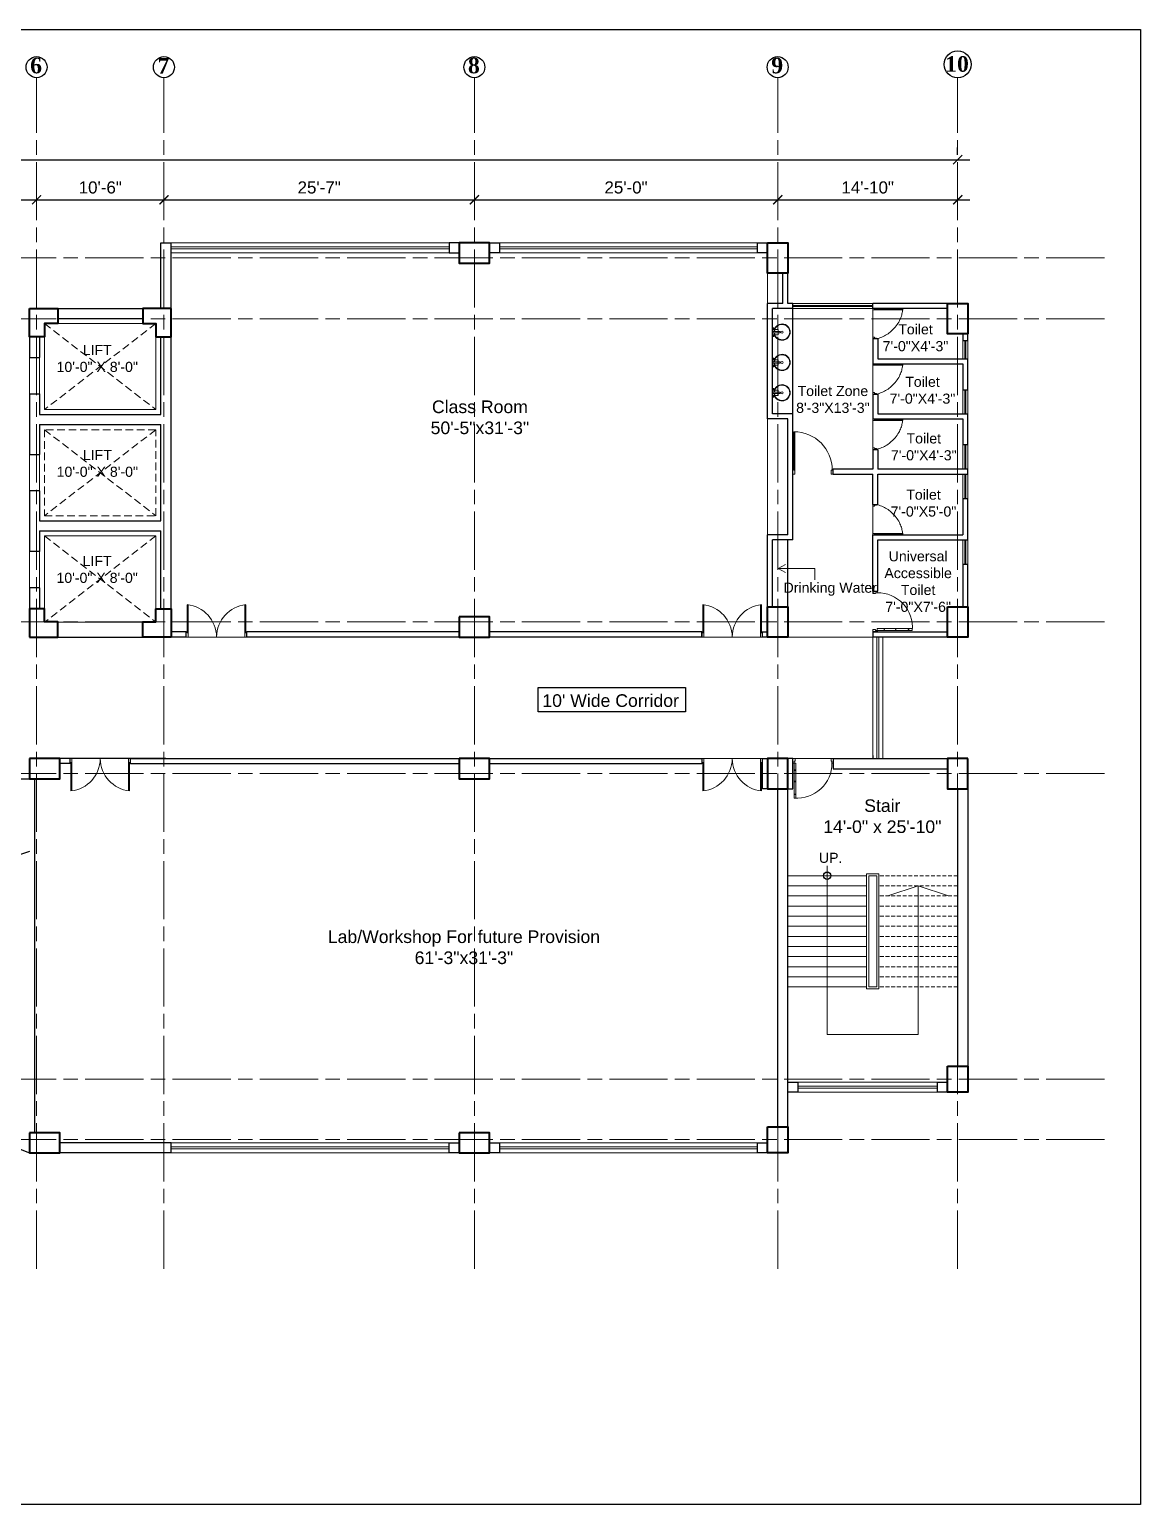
# Model space of a CAD drawing. Header units: inches. Extents: x -12 to 20935469, y -1604 to 24729220.
# Drawn here: x 20865098 to 20866197, y 24714434 to 24715893 of the extents above; entities that cross this region are included whole.
import ezdxf
from ezdxf import colors
from ezdxf.entities.mleader import LeaderData, LeaderLine
from ezdxf.math import Vec2, Vec3

# ---------------------------------------------------------------- set-up
doc = ezdxf.new("R2010")
doc.units = ezdxf.units.IN
doc.header["$LTSCALE"] = 0.03
doc.header["$MEASUREMENT"] = 0
doc.header["$PDMODE"] = 32
doc.header["$PDSIZE"] = 15
doc.linetypes.add('ACAD_ISO08W100', pattern=[36, 24, -3, 6, -3])
doc.linetypes.add('DASHED2', pattern=[0.375, 0.25, -0.125])
for name, color, linetype, lineweight in [('column', 1, 'Continuous', 40), ('Dim Line', 252, 'Continuous', 13), ('Door', 7, 'Continuous', 18), ('Dot', 253, 'Continuous', 0), ('Gas', 21, 'Continuous', 5), ('Glass Line', 252, 'Continuous', 9), ('Grid Line', 252, 'Continuous', 18), ('Hatch', 253, 'Continuous', 15), ('Main Wall', 7, 'Continuous', 30), ('RAIL', 23, 'Continuous', 13), ('STAIR', 46, 'Continuous', 15), ('TOILET FIXTURE', 142, 'Continuous', 5), ('wind.', 150, 'Continuous', 20)]:
    doc.layers.add(name, color=color, linetype=linetype, lineweight=lineweight)
doc.layers.add('FUR', color=251, linetype='Continuous')
doc.layers.add('TEXT', color=7, linetype='Continuous')
doc.styles.add('2', font='swisscl.ttf')
doc.styles.add('RomanS', font='arial.ttf', dxfattribs={"height": 12})
doc.styles.get("Standard").update_dxf_attribs({"font": 'timesbd.ttf'})
doc.dimstyles.new('Aec_Arch_I', dxfattribs={"dimscale": 96, "dimtxt": 12, "dimasz": 0.09375, "dimexe": 0.125, "dimexo": 0.125, "dimgap": 0.0625, "dimtad": 1, "dimdec": 0, "dimzin": 3, "dimdsep": 46, "dimlunit": 4, "dimtxsty": 'RomanS', "dimblk1": 'ARCHTICK', "dimblk2": 'ARCHTICK', "dimsah": 1, "dimcen": 0.09375, "dimdle": 0.125, "dimadec": 0, "dimazin": 0, "dimtfac": 0.75, "dimtdec": 0, "dimtmove": 2, "dimatfit": 3, "dimldrblk": 'ARCHTICK', "dimfxl": 1, "dimfrac": 1, "dimtolj": 1, "dimtzin": 0, "dimarcsym": 0})

# ---------------------------------------------------------------- blocks, each defined once
blk = doc.blocks.new('_ArchTick')
at = {"color": 0, "linetype": 'ByBlock', "lineweight": 35, "const_width": 0.15}
blk.add_lwpolyline([(-0.5, -0.5), (0.5, 0.5)], dxfattribs=at)
blk = doc.blocks.new('*D21')
at = {"layer": 'Defpoints', "color": 0, "transparency": 16777216}
for p in [(20831844.3, 24724578.2), (20832040.8, 24724578.2), (20832040.8, 24724578.2)]:
    blk.add_point(p, dxfattribs=at)
at = {"layer": 'Dim Line', "color": 0, "lineweight": -2, "transparency": 16777216}
for p, q in [((20831832.3, 24724578.2), (20832052.8, 24724578.2)), ((20831844.3, 24724566.2), (20831844.3, 24724566.2)), ((20832040.8, 24724566.2), (20832040.8, 24724566.2))]:
    blk.add_line(p, q, dxfattribs=at)
at = {"layer": 'Dim Line', "color": 0, "lineweight": -2, "transparency": 16777216, "xscale": 9, "yscale": 9, "zscale": 9, "rotation": 180}
blk.add_blockref('_ArchTick', (20831844.3, 24724578.2), dxfattribs=at)
at = {"layer": 'Dim Line', "color": 0, "lineweight": -2, "transparency": 16777216, "xscale": 9, "yscale": 9, "zscale": 9}
blk.add_blockref('_ArchTick', (20832040.8, 24724578.2), dxfattribs=at)
at = {"layer": 'Dim Line', "color": 0, "transparency": 16777216, "insert": (20831942.5, 24724590.3), "char_height": 12, "attachment_point": 5, "style": 'RomanS'}
blk.add_mtext('\\A1;16\'-5"', dxfattribs=at)
blk = doc.blocks.new('*D22')
at = {"layer": 'Defpoints', "color": 0, "transparency": 16777216}
for p in [(20832040.8, 24724578.2), (20832166.8, 24724578.2), (20832166.8, 24724578.2)]:
    blk.add_point(p, dxfattribs=at)
at = {"layer": 'Dim Line', "color": 0, "lineweight": -2, "transparency": 16777216}
for p, q in [((20832028.8, 24724578.2), (20832178.8, 24724578.2)), ((20832040.8, 24724566.2), (20832040.8, 24724566.2)), ((20832166.8, 24724566.2), (20832166.8, 24724566.2))]:
    blk.add_line(p, q, dxfattribs=at)
at = {"layer": 'Dim Line', "color": 0, "lineweight": -2, "transparency": 16777216, "xscale": 9, "yscale": 9, "zscale": 9, "rotation": 180}
blk.add_blockref('_ArchTick', (20832040.8, 24724578.2), dxfattribs=at)
at = {"layer": 'Dim Line', "color": 0, "lineweight": -2, "transparency": 16777216, "xscale": 9, "yscale": 9, "zscale": 9}
blk.add_blockref('_ArchTick', (20832166.8, 24724578.2), dxfattribs=at)
at = {"layer": 'Dim Line', "color": 0, "transparency": 16777216, "insert": (20832103.8, 24724590.3), "char_height": 12, "attachment_point": 5, "style": 'RomanS'}
blk.add_mtext('\\A1;10\'-6"', dxfattribs=at)
blk = doc.blocks.new('*D23')
at = {"layer": 'Defpoints', "color": 0, "transparency": 16777216}
for p in [(20832166.8, 24724578.2), (20832473.8, 24724578.2), (20832473.8, 24724578.2)]:
    blk.add_point(p, dxfattribs=at)
at = {"layer": 'Dim Line', "color": 0, "lineweight": -2, "transparency": 16777216}
for p, q in [((20832154.8, 24724578.2), (20832485.8, 24724578.2)), ((20832166.8, 24724566.2), (20832166.8, 24724566.2)), ((20832473.8, 24724566.2), (20832473.8, 24724566.2))]:
    blk.add_line(p, q, dxfattribs=at)
at = {"layer": 'Dim Line', "color": 0, "lineweight": -2, "transparency": 16777216, "xscale": 9, "yscale": 9, "zscale": 9, "rotation": 180}
blk.add_blockref('_ArchTick', (20832166.8, 24724578.2), dxfattribs=at)
at = {"layer": 'Dim Line', "color": 0, "lineweight": -2, "transparency": 16777216, "xscale": 9, "yscale": 9, "zscale": 9}
blk.add_blockref('_ArchTick', (20832473.8, 24724578.2), dxfattribs=at)
at = {"layer": 'Dim Line', "color": 0, "transparency": 16777216, "insert": (20832320.3, 24724590.3), "char_height": 12, "attachment_point": 5, "style": 'RomanS'}
blk.add_mtext('\\A1;25\'-7"', dxfattribs=at)
blk = doc.blocks.new('*D10')
at = {"layer": 'Defpoints', "color": 0, "transparency": 16777216}
for p in [(20832473.8, 24724578.2), (20832773.8, 24724578.2), (20832773.8, 24724578.2)]:
    blk.add_point(p, dxfattribs=at)
at = {"layer": 'Dim Line', "color": 0, "lineweight": -2, "transparency": 16777216}
blk.add_line((20832461.8, 24724578.2), (20832785.8, 24724578.2), dxfattribs=at)
at = {"layer": 'Dim Line', "color": 0, "lineweight": -2, "transparency": 16777216, "xscale": 9, "yscale": 9, "zscale": 9, "rotation": 180}
blk.add_blockref('_ArchTick', (20832473.8, 24724578.2), dxfattribs=at)
at = {"layer": 'Dim Line', "color": 0, "lineweight": -2, "transparency": 16777216, "xscale": 9, "yscale": 9, "zscale": 9}
blk.add_blockref('_ArchTick', (20832773.8, 24724578.2), dxfattribs=at)
at = {"layer": 'Dim Line', "color": 0, "transparency": 16777216, "insert": (20832623.8, 24724590.3), "char_height": 12, "attachment_point": 5, "style": 'RomanS'}
blk.add_mtext('\\A1;25\'-0"', dxfattribs=at)
blk = doc.blocks.new('*D11')
at = {"layer": 'Defpoints', "color": 0, "transparency": 16777216}
for p in [(20832773.8, 24724578.2), (20832951.8, 24724578.2), (20832951.8, 24724578.2)]:
    blk.add_point(p, dxfattribs=at)
at = {"layer": 'Dim Line', "color": 0, "lineweight": -2, "transparency": 16777216}
for p, q in [((20832761.8, 24724578.2), (20832963.8, 24724578.2)), ((20832951.8, 24724566.2), (20832951.8, 24724566.2))]:
    blk.add_line(p, q, dxfattribs=at)
at = {"layer": 'Dim Line', "color": 0, "lineweight": -2, "transparency": 16777216, "xscale": 9, "yscale": 9, "zscale": 9, "rotation": 180}
blk.add_blockref('_ArchTick', (20832773.8, 24724578.2), dxfattribs=at)
at = {"layer": 'Dim Line', "color": 0, "lineweight": -2, "transparency": 16777216, "xscale": 9, "yscale": 9, "zscale": 9}
blk.add_blockref('_ArchTick', (20832951.8, 24724578.2), dxfattribs=at)
at = {"layer": 'Dim Line', "color": 0, "transparency": 16777216, "insert": (20832862.8, 24724590.3), "char_height": 12, "attachment_point": 5, "style": 'RomanS'}
blk.add_mtext('\\A1;14\'-10"', dxfattribs=at)
blk = doc.blocks.new('*D13')
at = {"layer": 'Defpoints', "color": 0, "transparency": 16777216}
for p in [(20830948.3, 24724610.7), (20832951.8, 24724617.8), (20832951.8, 24724610.7)]:
    blk.add_point(p, dxfattribs=at)
at = {"layer": 'Dim Line', "color": 0, "lineweight": -2, "transparency": 16777216}
for p, q in [((20830948.3, 24724622.7), (20830948.3, 24724629.8)), ((20832951.8, 24724622.7), (20832951.8, 24724629.8)), ((20830936.3, 24724617.8), (20832963.8, 24724617.8))]:
    blk.add_line(p, q, dxfattribs=at)
at = {"layer": 'Dim Line', "color": 0, "lineweight": -2, "transparency": 16777216, "xscale": 9, "yscale": 9, "zscale": 9, "rotation": 180}
blk.add_blockref('_ArchTick', (20830948.3, 24724617.8), dxfattribs=at)
at = {"layer": 'Dim Line', "color": 0, "lineweight": -2, "transparency": 16777216, "xscale": 9, "yscale": 9, "zscale": 9}
blk.add_blockref('_ArchTick', (20832951.8, 24724617.8), dxfattribs=at)
at = {"layer": 'Dim Line', "color": 0, "transparency": 16777216, "insert": (20831950, 24724629.9), "char_height": 12, "attachment_point": 5, "style": 'RomanS'}
blk.add_mtext('\\A1;166\'-11"', dxfattribs=at)
blk = doc.blocks.new('A$C36295410')
at = {"layer": 'Door'}
for p, q in [((1, 4), (1, 32)), ((2, 0), (2, 32)), ((58, 0), (58, 32)), ((59, 4), (59, 32)), ((1, 5), (0, 5)), ((2, 4), (1, 4)), ((58, 4), (59, 4)), ((59, 5), (60, 5)), ((2, 0), (0, 0)), ((58, 0), (60, 0))]:
    blk.add_line(p, q, dxfattribs=at)
for centre, start, end in [((-2.5, -0.3), 0.5906, 83.7783), ((62.5, -0.3), 96.2217, 179.4094)]:
    blk.add_arc(centre, 32.5, start, end, dxfattribs=at)
blk = doc.blocks.new('Door_45')
at = {"layer": 'Door'}
for p, q in [((1.5, 5), (1.5, 44)), ((1.5, 40), (2.2, 40)), ((2.2, 40), (2.2, 39.5)), ((2.2, 39.5), (2.7, 39.5)), ((2.7, 39.5), (2.7, 40)), ((2.7, 40), (3.5, 40)), ((3.5, 44), (3.5, 5)), ((1.5, 25.8), (2.2, 25.8)), ((2.2, 25.8), (2.2, 25.3)), ((2.2, 25.3), (2.7, 25.3)), ((2.7, 25.8), (3.5, 25.8)), ((2.7, 25.3), (2.7, 25.8)), ((0, 0), (0, 5)), ((0, 5), (1.5, 5)), ((1.5, 12.6), (2.2, 12.6)), ((3.5, 5), (1.5, 5)), ((1.5, 5), (1.5, 3)), ((1.5, 3), (2.5, 3)), ((2.2, 12.6), (2.2, 13.1)), ((2.2, 13.1), (2.7, 13.1)), ((2.5, 3), (2.5, 0)), ((2.7, 13.1), (2.7, 12.6)), ((2.7, 12.6), (3.5, 12.6)), ((42.5, 3), (42.5, 0)), ((43.5, 3), (42.5, 3)), ((45, 5), (43.5, 5)), ((43.5, 5), (43.5, 3)), ((45, 0), (45, 5)), ((2.5, 0), (0, 0)), ((42.5, 0), (45, 0))]:
    blk.add_line(p, q, dxfattribs=at)
blk.add_arc((4.7, 5.3), 38.8, 359.6233, 94.6685, dxfattribs=at)
blk = doc.blocks.new('sssss-flat-876')
at = {"layer": 'Door', "linetype": 'Continuous', "ltscale": 3}
blk.add_line((3666.5, 84027.2), (3666.5, 84055.7), dxfattribs=at)
at = {"layer": 'Door', "linetype": 'Continuous', "ltscale": 3, "extrusion": (-7.21527e-09, -3.35624e-18, 1), "elevation": 0}
for points in [[(3666.5, 84057.2), (3666.5, 84055.7), (3668.4, 84055.7), (3668.4, 84056.5), (3670.2, 84056.5), (3670.2, 84057.2)], [(3668.4, 84055.7), (3696.2, 84055.7), (3696.2, 84056.5), (3668.4, 84056.5)]]:
    blk.add_lwpolyline(points, close=True, dxfattribs=at)
at = {"layer": 'Door', "linetype": 'Continuous', "ltscale": 3, "flags": 128}
blk.add_lwpolyline([(3670.2, 84027.2, 0.04096), (3675.5, 84028.9, 0.082496), (3684.9, 84034.8, 0.052187), (3689.7, 84040, 0.043988), (3692.9, 84045, 0.036571), (3694.8, 84049.6, 0.034751), (3695.9, 84054.2, 0.011435), (3696.2, 84055.7)], format="xyb", dxfattribs=at)
at = {"layer": 'Door', "linetype": 'Continuous', "ltscale": 3}
blk.add_lwpolyline([(3666.5, 84027.2), (3666.5, 84028.7), (3668.4, 84028.7), (3668.4, 84027.9), (3670.2, 84027.9), (3670.2, 84027.2)], close=True, dxfattribs=at)
blk = doc.blocks.new('7-flat-72')
at = {"layer": 'Glass Line', "color": 8, "ltscale": 20}
for p, q in [((-64478.7, 376960.5), (-64480.3, 376960.5)), ((-64480.3, 376959.5), (-64480.3, 376960.5)), ((-64480.3, 376959.5), (-64480.3, 376960.5)), ((-64478.7, 376959.5), (-64480.3, 376959.5)), ((-64480.3, 376959.1), (-64480.3, 376959.4)), ((-64478.7, 376959.4), (-64480.3, 376959.4)), ((-64478.7, 376959.1), (-64480.3, 376959.1)), ((-64480.2, 376959.4), (-64480.2, 376959.5)), ((-64480.1, 376959.5), (-64480.1, 376960.5)), ((-64479.9, 376959.5), (-64479.9, 376960.5)), ((-64479.5, 376959.5), (-64479.5, 376960.5)), ((-64479.1, 376959.5), (-64479.1, 376960.5)), ((-64478.9, 376959.5), (-64478.9, 376960.5)), ((-64478.9, 376959.4), (-64478.9, 376959.5)), ((-64478.8, 376959.5), (-64478.8, 376960.5)), ((-64478.7, 376959.5), (-64478.7, 376960.5)), ((-64478.7, 376959.1), (-64478.7, 376959.4)), ((-64475.1, 376959.4), (-64476.9, 376959.4)), ((-64476.9, 376959.1), (-64476.9, 376959.4)), ((-64475.1, 376959.1), (-64476.9, 376959.1)), ((-64476.6, 376959.4), (-64476.6, 376966.6)), ((-64475.5, 376966.6), (-64476.6, 376966.6)), ((-64475.5, 376959.4), (-64475.5, 376966.6)), ((-64475.1, 376959.1), (-64475.1, 376959.4)), ((-64473.3, 376960.5), (-64471.7, 376960.5)), ((-64473.3, 376959.5), (-64473.3, 376960.5)), ((-64473.3, 376959.5), (-64473.3, 376960.5)), ((-64473.3, 376959.5), (-64471.7, 376959.5)), ((-64473.3, 376959.1), (-64473.3, 376959.4)), ((-64473.3, 376959.4), (-64471.7, 376959.4)), ((-64473.3, 376959.1), (-64471.7, 376959.1)), ((-64473.1, 376959.5), (-64473.1, 376960.5)), ((-64473.1, 376959.4), (-64473.1, 376959.5)), ((-64472.9, 376959.5), (-64472.9, 376960.5)), ((-64472.5, 376959.5), (-64472.5, 376960.5)), ((-64472.1, 376959.5), (-64472.1, 376960.5)), ((-64471.9, 376959.5), (-64471.9, 376960.5)), ((-64471.9, 376959.4), (-64471.9, 376959.5)), ((-64471.8, 376959.5), (-64471.8, 376960.5)), ((-64471.7, 376959.5), (-64471.7, 376960.5)), ((-64471.7, 376959.1), (-64471.7, 376959.4))]:
    blk.add_line(p, q, dxfattribs=at)
blk.add_circle((-64476, 376968.4, 0), 1.08, dxfattribs=at)
for radius, start, end in [(8.1, 273.8334, 266.1883), (7.55, 274.115, 265.9068)]:
    blk.add_arc((-64476, 376968.4, 0), radius, start, end, dxfattribs=at)
blk = doc.blocks.new('SFSFSFS-flat-72')
at = {"layer": 'TOILET FIXTURE', "ltscale": 0.2}
blk.add_lwpolyline([(-3918.5, -3608.1), (-3918.5, -3602.7), (-3923.9, -3602.7), (-3923.9, -3608.1)], close=True, dxfattribs=at)
at = {"layer": 'TOILET FIXTURE', "ltscale": 20}
blk.add_blockref('7-flat-72', (60554.8, -380567.2), dxfattribs=at)
blk = doc.blocks.new('$D40')
at = {"layer": 'Door'}
for p, q in [((1, 4), (1, 42)), ((2, 0), (2, 42)), ((1, 5), (0, 5)), ((2, 0), (0, 0)), ((2, 4), (1, 4)), ((39, 4), (38, 4)), ((38, 4), (38, 0)), ((40, 0), (38, 0)), ((40, 5), (39, 5)), ((39, 5), (39, 4))]:
    blk.add_line(p, q, dxfattribs=at)
blk.add_arc((1, 4), 38, 0, 90, dxfattribs=at)
blk = doc.blocks.new('fff')
at = {"layer": 'Grid Line', "color": 252, "linetype": 'ACAD_ISO08W100', "lineweight": 9, "ltscale": 80, "true_color": 0x939598}
for p, q in [((20832040.8, 24723521.1), (20832040.8, 24724698.8)), ((20832166.8, 24723521.1), (20832166.8, 24724698.8)), ((20832473.8, 24723521.1), (20832473.8, 24724698.8)), ((20832773.8, 24723521.1), (20832773.8, 24724698.8)), ((20832951.8, 24723521.1), (20832951.8, 24724698.8)), ((20833096.9, 24724520.6), (20830726.1, 24724520.6)), ((20833096.9, 24724460.6), (20830726.1, 24724460.6)), ((20833096.9, 24724160.7), (20830726.1, 24724160.7)), ((20833096.9, 24724010.7), (20830726.1, 24724010.7)), ((20833096.9, 24723708.7), (20830726.1, 24723708.7)), ((20833096.9, 24723648.8), (20830726.1, 24723648.8))]:
    blk.add_line(p, q, dxfattribs=at)
at = {"layer": 'Dim Line'}
for base, p1, p2, picture, middle in [((20832951.7523, 24724617.8128), (20830948.3088, 24724610.7482), (20832951.7523, 24724610.7482), '*D13', (20831950.0306, 24724629.9397)), ((20832040.7792, 24724578.1666), (20831844.25, 24724578.1666), (20832040.7792, 24724578.1666), '*D21', (20831942.5146, 24724590.2934)), ((20832166.8, 24724578.2), (20832040.8, 24724578.2), (20832166.8, 24724578.2), '*D22', (20832103.8, 24724590.3)), ((20832473.8, 24724578.2), (20832166.8, 24724578.2), (20832473.8, 24724578.2), '*D23', (20832320.3, 24724590.3)), ((20832773.8, 24724578.2), (20832473.8, 24724578.2), (20832773.8, 24724578.2), '*D10', (20832623.8, 24724590.3)), ((20832951.8, 24724578.2), (20832773.8, 24724578.2), (20832951.8, 24724578.2), '*D11', (20832862.8, 24724590.3))]:
    dim = blk.add_linear_dim(base=base, p1=p1, p2=p2, dimstyle='Aec_Arch_I', dxfattribs=at)
    dim.commit()
    dim.dimension.update_dxf_attribs({"geometry": picture, "text_midpoint": middle})

msp = doc.modelspace()

# ---------------------------------------------------------------- linework, layer by layer
for p, q in [((20865853, 24715512.4), (20865853, 24715616.7)), ((20866026, 24715621.7), (20866026, 24715621.7)), ((20865848, 24715321.8), (20865848, 24715387.8)), ((20865937, 24715297), (20865932, 24715297)), ((20865932, 24715174.5), (20865932, 24715171.6)), ((20865233, 24715171.6), (20865098, 24715171.6)), ((20865233, 24715171.6), (20865233, 24715171.6)), ((20864740.5, 24715151.6), (20865098, 24715151.6)), ((20864200.5, 24715141.6), (20865098, 24714781.6)), ((20865098, 24715079.6), (20864200.5, 24714781.6))]:
    msp.add_line(p, q)
msp.add_lwpolyline([(20865601.1, 24715241.9), (20865746.7, 24715241.9), (20865746.7, 24715217.9), (20865601.1, 24715217.9)], close=True)
msp.add_circle((20865887, 24715055.8), 3.61)
at = {"layer": 'column', "lineweight": 40, "ltscale": 20}
for points in [[(20865523, 24715681.6), (20865523, 24715661.6), (20865553, 24715661.6), (20865553, 24715681.6)], [(20865828, 24715681.7), (20865848, 24715681.7), (20865848, 24715651.7), (20865828, 24715651.7)], [(20866006, 24715621.7), (20866026, 24715621.7), (20866026, 24715591.7), (20866006, 24715591.7)], [(20865828, 24715321.8), (20865848, 24715321.8), (20865848, 24715291.8), (20865828, 24715291.8)], [(20866006, 24715321.8), (20866026, 24715321.8), (20866026, 24715291.8), (20866006, 24715291.8)], [(20865523, 24715311.8), (20865523, 24715291.8), (20865553, 24715291.8), (20865553, 24715311.8)], [(20865098, 24715171.6), (20865098, 24715151.6), (20865128, 24715151.6), (20865128, 24715171.6)], [(20865523, 24715171.6), (20865523, 24715151.6), (20865553, 24715151.6), (20865553, 24715171.6)], [(20865848, 24715171.6), (20865828, 24715171.6), (20865828, 24715141.6), (20865848, 24715141.6)], [(20866026, 24715171.6), (20866006, 24715171.6), (20866006, 24715141.6), (20866026, 24715141.6)], [(20866006, 24714867.6), (20866026, 24714867.6), (20866026, 24714841.6), (20866006, 24714841.6)], [(20865098, 24714801.6), (20865098, 24714781.6), (20865128, 24714781.6), (20865128, 24714801.6)], [(20865523, 24714801.6), (20865523, 24714781.6), (20865553, 24714781.6), (20865553, 24714801.6)], [(20865828, 24714807.6), (20865848, 24714807.6), (20865848, 24714781.6), (20865828, 24714781.6)]]:
    msp.add_lwpolyline(points, close=True, dxfattribs=at)
for points in [[(20865098, 24715616.8), (20865126, 24715616.8), (20865126, 24715601.8), (20865113, 24715601.8), (20865113, 24715588.8), (20865098, 24715588.8), (20865098, 24715616.8)], [(20865238, 24715616.8), (20865210, 24715616.8), (20865210, 24715601.8), (20865223, 24715601.8), (20865223, 24715588.8), (20865238, 24715588.8), (20865238, 24715616.8)], [(20865098, 24715291.8), (20865126, 24715291.8), (20865126, 24715306.8), (20865113, 24715306.8), (20865113, 24715319.8), (20865098, 24715319.8), (20865098, 24715291.8)], [(20865238, 24715291.8), (20865210, 24715291.8), (20865210, 24715306.8), (20865223, 24715306.8), (20865223, 24715319.8), (20865238, 24715319.8), (20865238, 24715291.8)]]:
    msp.add_lwpolyline(points, dxfattribs=at)
at = {"layer": 'Defpoints'}
msp.add_lwpolyline([(20863758, 24715892.5), (20866196.8, 24715892.5), (20866196.8, 24714434), (20863758, 24714434)], close=True, dxfattribs=at)
at = {"layer": 'Dot', "linetype": 'DASHED2', "lineweight": 0, "ltscale": 1000}
for points in [[(20865112.9, 24715601.8), (20865223, 24715516.8), (20865223, 24715601.8), (20865112.9, 24715516.8)], [(20865112.9, 24715496.8), (20865223, 24715411.8), (20865223, 24715496.8), (20865112.9, 24715411.8)], [(20865113, 24715391.8), (20865223.1, 24715306.6), (20865223.1, 24715391.8), (20865113, 24715306.6)]]:
    msp.add_lwpolyline(points, dxfattribs=at)
msp.add_lwpolyline([(20865112.9, 24715411.8), (20865223, 24715411.8), (20865223, 24715496.8), (20865112.9, 24715496.8)], close=True, dxfattribs=at)
at = {"layer": 'Gas', "color": 0, "lineweight": 5}
for points in [[(20865112.9, 24715516.8), (20865223, 24715516.8), (20865223, 24715601.8), (20865112.9, 24715601.8)], [(20865113, 24715306.6), (20865223.1, 24715306.6), (20865223.1, 24715391.8), (20865113, 24715391.8)], [(20865926, 24715057.8), (20865938, 24715057.8), (20865938, 24714943.8), (20865926, 24714943.8)], [(20865928, 24715055.8), (20865936, 24715055.8), (20865936, 24714945.8), (20865928, 24714945.8)]]:
    msp.add_lwpolyline(points, close=True, dxfattribs=at)
at = {"layer": 'Hatch'}
for p, q in [((20865828, 24715621.7), (20865828, 24715651.6)), ((20865098, 24715291.8), (20865932, 24715291.8)), ((20865932, 24715171.6), (20865233, 24715171.6))]:
    msp.add_line(p, q, dxfattribs=at)
at = {"layer": 'Hatch', "lineweight": 5}
msp.add_line((20865828, 24715392.8), (20865828, 24715507.4), dxfattribs=at)
at = {"layer": 'Main Wall', "lineweight": 30}
for p, q in [((20865238, 24715319.8), (20865238, 24715681.6)), ((20865523, 24715681.7), (20865513, 24715681.7)), ((20865513, 24715681.7), (20865513, 24715671.7)), ((20865513, 24715671.7), (20865523, 24715671.7)), ((20865818, 24715681.7), (20865828, 24715681.7)), ((20865818, 24715671.7), (20865818, 24715681.7)), ((20865828, 24715671.7), (20865818, 24715671.7)), ((20865843, 24715621.7), (20865843, 24715651.7)), ((20865848, 24715621.7), (20865848, 24715651.7)), ((20865126, 24715616.8), (20865228, 24715616.8)), ((20865828, 24715507.4), (20865828, 24715621.7)), ((20865843, 24715621.7), (20865828, 24715621.7)), ((20865833, 24715512.4), (20865833, 24715616.7)), ((20865853, 24715616.7), (20865833, 24715616.7)), ((20865853, 24715621.7), (20865848, 24715621.7)), ((20865853, 24715616.7), (20865853, 24715621.7)), ((20866006, 24715621.7), (20865932, 24715621.7)), ((20865932, 24715616.7), (20865932, 24715621.7)), ((20866006, 24715616.7), (20865932, 24715616.7)), ((20865126, 24715606.8), (20865210, 24715606.8)), ((20865937, 24715586.7), (20865932, 24715586.7)), ((20865937, 24715586.7), (20865937, 24715567)), ((20866026, 24715585), (20866026, 24715591.7)), ((20865098, 24715568.3), (20865108, 24715568.3)), ((20865932, 24715562), (20866021, 24715562)), ((20865937, 24715567), (20866026, 24715567)), ((20866026, 24715536.4), (20866026, 24715567)), ((20865098, 24715532.3), (20865108, 24715532.3)), ((20865932, 24715532), (20865937, 24715532)), ((20865937, 24715532), (20865937, 24715512.4)), ((20865108, 24715511.8), (20865228, 24715511.8)), ((20865853, 24715512.4), (20865833, 24715512.4)), ((20865853, 24715457.8), (20865853, 24715512.4)), ((20865937, 24715512.4), (20866026, 24715512.4)), ((20866026, 24715481.8), (20866026, 24715512.4)), ((20865108, 24715501.8), (20865228, 24715501.8)), ((20865848, 24715507.4), (20865828, 24715507.4)), ((20865848, 24715392.8), (20865848, 24715507.4)), ((20865932, 24715507.4), (20866021, 24715507.4)), ((20866021, 24715507.4), (20866021, 24715481.8)), ((20866026, 24715481.8), (20866021, 24715481.8)), ((20865098, 24715472.3), (20865108, 24715472.3)), ((20865932, 24715477.4), (20865937, 24715477.4)), ((20865853, 24715387.8), (20865853, 24715457.8)), ((20865893, 24715452.8), (20865893, 24715457.8)), ((20865893, 24715452.8), (20865932, 24715452.8)), ((20865932, 24715422.8), (20865932, 24715452.8)), ((20866026, 24715457.8), (20865937, 24715457.8)), ((20865937, 24715452.8), (20866026, 24715452.8)), ((20865937, 24715422.8), (20865937, 24715452.8)), ((20866026, 24715452.8), (20866026, 24715457.8)), ((20865108, 24715436.3), (20865098, 24715436.3)), ((20865932, 24715422.8), (20865937, 24715422.8)), ((20866021, 24715428.8), (20866026, 24715428.8)), ((20866021, 24715428.8), (20866021, 24715392.8)), ((20866026, 24715387.8), (20866026, 24715428.8)), ((20865108, 24715406.8), (20865228, 24715406.8)), ((20865108, 24715396.8), (20865228, 24715396.8)), ((20865828, 24715321.8), (20865828, 24715392.8)), ((20865848, 24715392.8), (20865828, 24715392.8)), ((20865932, 24715337), (20865932, 24715392.8)), ((20865932, 24715392.8), (20866021, 24715392.8)), ((20865833, 24715321.8), (20865833, 24715387.8)), ((20865853, 24715387.8), (20865833, 24715387.8)), ((20865937, 24715337), (20865937, 24715387.8)), ((20865937, 24715387.8), (20866026, 24715387.8)), ((20865108, 24715376.3), (20865098, 24715376.3)), ((20866021, 24715363.8), (20866021, 24715321.8)), ((20866021, 24715363.8), (20866026, 24715363.8)), ((20866026, 24715321.8), (20866026, 24715363.8)), ((20865108, 24715340.3), (20865098, 24715340.3)), ((20865932, 24715337), (20865937, 24715337)), ((20865126, 24715291.8), (20865210, 24715291.8)), ((20865126, 24715291.8), (20865210, 24715291.8)), ((20865238, 24715296.8), (20865238, 24715296.8)), ((20865253, 24715296.8), (20865238, 24715296.8)), ((20865253, 24715291.8), (20865238, 24715291.8)), ((20865253, 24715291.8), (20865253, 24715296.8)), ((20865523, 24715296.8), (20865313, 24715296.8)), ((20865313, 24715291.8), (20865313, 24715296.8)), ((20865523, 24715291.8), (20865313, 24715291.8)), ((20865763, 24715296.9), (20865553, 24715296.9)), ((20865763, 24715291.8), (20865553, 24715291.8)), ((20865763, 24715296.9), (20865763, 24715291.8)), ((20865763, 24715291.8), (20865763, 24715296.9)), ((20865932, 24715297), (20866006, 24715297)), ((20865932, 24715297), (20865932, 24715291.9)), ((20865932, 24715291.9), (20866006, 24715291.9)), ((20865198, 24715166.6), (20865198, 24715171.6)), ((20865198, 24715171.6), (20865523, 24715171.6)), ((20865198, 24715166.6), (20865523, 24715166.6)), ((20865553, 24715171.6), (20865763, 24715171.6)), ((20865553, 24715166.6), (20865763, 24715166.6)), ((20865763, 24715171.6), (20865763, 24715166.6)), ((20865823, 24715171.6), (20865828, 24715171.6)), ((20865823, 24715141.6), (20865823, 24715171.6)), ((20865838, 24715171.6), (20865848, 24715171.6)), ((20865853, 24715171.6), (20865848, 24715171.6)), ((20865853, 24715141.6), (20865853, 24715171.6)), ((20865893, 24715171.6), (20866006, 24715171.6)), ((20865893, 24715171.6), (20865893, 24715161.6)), ((20865893, 24715161.6), (20866006, 24715161.6)), ((20865828, 24715141.6), (20865823, 24715141.6)), ((20865838, 24714807.6), (20865838, 24715141.6)), ((20865848, 24714807.6), (20865848, 24715141.6)), ((20865848, 24715141.6), (20865853, 24715141.6)), ((20866016, 24715141.6), (20866016, 24714867.6)), ((20866026, 24715141.6), (20866026, 24714867.6)), ((20865858, 24714851.7), (20865858, 24714841.7))]:
    msp.add_line(p, q, dxfattribs=at)
for points in [[(20865228, 24715616.8), (20865228, 24715681.6), (20865238, 24715681.6)], [(20865553, 24715681.7), (20865563, 24715681.7), (20865563, 24715671.7), (20865553, 24715671.7)], [(20865098, 24715588.8), (20865098, 24715568.3)], [(20865108, 24715588.8), (20865108, 24715568.3)], [(20865228, 24715511.8), (20865228, 24715588.8)], [(20865932, 24715586.7), (20865932, 24715562)], [(20866021, 24715591.7), (20866021, 24715585)], [(20866021, 24715585), (20866026, 24715585)], [(20866021, 24715562), (20866021, 24715536.4)], [(20865098, 24715532.3), (20865098, 24715472.3)], [(20865108, 24715532.3), (20865108, 24715511.8)], [(20865932, 24715532), (20865932, 24715507.4)], [(20866021, 24715536.4), (20866026, 24715536.4)], [(20865108, 24715501.8), (20865108, 24715472.3)], [(20865228, 24715406.8), (20865228, 24715501.8)], [(20865932, 24715477.4), (20865932, 24715457.8)], [(20865937, 24715477.4), (20865937, 24715457.8)], [(20865932, 24715457.8), (20865893, 24715457.8)], [(20865098, 24715436.3), (20865098, 24715376.3)], [(20865108, 24715436.3), (20865108, 24715406.8)], [(20865108, 24715396.8), (20865108, 24715376.3)], [(20865228, 24715319.8), (20865228, 24715396.8)], [(20865098, 24715340.3), (20865098, 24715319.8), (20865098, 24715319.8)], [(20865108, 24715340.3), (20865108, 24715319.8)], [(20865138, 24715171.6), (20865138, 24715166.6), (20865128, 24715166.6)], [(20865138, 24715171.6), (20865128, 24715171.6)], [(20865447.5, 24715171.6), (20865482.5, 24715171.6)], [(20865447.5, 24715166.6), (20865482.5, 24715166.6)], [(20865103, 24715151.6), (20865103, 24714801.6)], [(20865858, 24714841.7), (20865848, 24714841.7), (20865848, 24714851.7), (20865858, 24714851.7)], [(20866006, 24714841.7), (20865996, 24714841.7), (20865996, 24714851.7), (20866006, 24714851.7)], [(20865238, 24714781.6), (20865238, 24714791.6), (20865128, 24714791.6)], [(20865238, 24714781.6), (20865128, 24714781.6)], [(20865523, 24714781.8), (20865513, 24714781.8), (20865513, 24714791.8), (20865523, 24714791.8)], [(20865553, 24714791.8), (20865563, 24714791.8), (20865563, 24714781.8), (20865553, 24714781.8)], [(20865828, 24714781.8), (20865818, 24714781.8), (20865818, 24714791.8), (20865828, 24714791.8)]]:
    msp.add_lwpolyline(points, dxfattribs=at)
at = {"layer": 'Main Wall', "lineweight": 13}
for points in [[(20865098, 24715532.3), (20865108, 24715532.3), (20865108, 24715568.3), (20865098, 24715568.3)], [(20865098, 24715436.3), (20865108, 24715436.3), (20865108, 24715472.3), (20865098, 24715472.3)], [(20865098, 24715340.3), (20865108, 24715340.3), (20865108, 24715376.3), (20865098, 24715376.3)]]:
    msp.add_lwpolyline(points, close=True, dxfattribs=at)
at = {"layer": 'Main Wall', "lineweight": 30}
msp.add_lwpolyline([(20865823, 24715296.8), (20865828, 24715296.8), (20865828, 24715291.8), (20865823, 24715291.8)], close=True, dxfattribs=at)
at = {"layer": 'RAIL', "lineweight": 9}
for p, q in [((20865887, 24715065.5), (20865887, 24714898.8)), ((20865947, 24715035.8), (20865977, 24715045.8)), ((20865977, 24714898.8), (20865977, 24715045.8)), ((20865977, 24715045.8), (20866007, 24715035.8)), ((20865848, 24715035.8), (20865926, 24715035.8)), ((20865887, 24714898.8), (20865977, 24714898.8))]:
    msp.add_line(p, q, dxfattribs=at)
at = {"layer": 'STAIR', "color": 253, "lineweight": 5}
for p, q in [((20865838.4, 24715359.5), (20865845.7, 24715363.5)), ((20865838.4, 24715359.5), (20865874.6, 24715359.5)), ((20865838.4, 24715359.5), (20865845.7, 24715355.5)), ((20865874.6, 24715359.5), (20865874.6, 24715348.3))]:
    msp.add_line(p, q, dxfattribs=at)
at = {"layer": 'STAIR', "color": 32, "lineweight": 5}
for p, q in [((20865926, 24715055.8), (20865848, 24715055.8)), ((20865926, 24715045.8), (20865848, 24715045.8)), ((20865908, 24715035.8), (20865848, 24715035.8)), ((20865926, 24715025.8), (20865848, 24715025.8)), ((20865926, 24715015.8), (20865848, 24715015.8)), ((20865926, 24715005.8), (20865848, 24715005.8)), ((20865926, 24714995.8), (20865848, 24714995.8)), ((20865926, 24714985.8), (20865848, 24714985.8)), ((20865926, 24714975.8), (20865848, 24714975.8)), ((20865926, 24714965.8), (20865848, 24714965.8)), ((20865926, 24714955.8), (20865848, 24714955.8)), ((20865926, 24714945.8), (20865848, 24714945.8))]:
    msp.add_line(p, q, dxfattribs=at)
at = {"layer": 'STAIR', "color": 32, "linetype": 'DASHED2', "lineweight": 5, "ltscale": 500}
for p, q in [((20866016, 24715055.8), (20865938, 24715055.8)), ((20866016, 24715045.8), (20865938, 24715045.8)), ((20866016, 24715035.8), (20865938, 24715035.8)), ((20866016, 24715025.8), (20865938, 24715025.8)), ((20866016, 24715015.8), (20865938, 24715015.8)), ((20866016, 24715005.8), (20865938, 24715005.8)), ((20866016, 24714995.8), (20865938, 24714995.8)), ((20866016, 24714985.8), (20865938, 24714985.8)), ((20866016, 24714975.8), (20865938, 24714975.8)), ((20866016, 24714965.8), (20865938, 24714965.8)), ((20866016, 24714955.8), (20865938, 24714955.8)), ((20866016, 24714945.8), (20865938, 24714945.8))]:
    msp.add_line(p, q, dxfattribs=at)
at = {"layer": 'TEXT'}
for centre, radius in [((20865105, 24715855.3), 10.4), ((20865231, 24715855.3), 10.4), ((20865538, 24715855.3), 10.4), ((20865838, 24715855.3), 10.4), ((20866016, 24715858.1), 13.3)]:
    msp.add_circle(centre, radius, dxfattribs=at)
at = {"layer": 'wind.', "lineweight": 5}
for p, q in [((20865513, 24715681.7), (20865238, 24715681.7)), ((20865238, 24715677.7), (20865513, 24715677.8)), ((20865238, 24715675.7), (20865513, 24715675.8)), ((20865513, 24715671.7), (20865238, 24715671.7)), ((20865563, 24715681.7), (20865818, 24715681.7)), ((20865563, 24715677.7), (20865818, 24715677.8)), ((20865563, 24715675.7), (20865818, 24715675.8)), ((20865563, 24715671.7), (20865818, 24715671.7)), ((20865932, 24715621.7), (20865853, 24715621.7)), ((20865932, 24715619.7), (20865853, 24715619.7)), ((20865932, 24715618.7), (20865853, 24715618.7)), ((20865932, 24715616.7), (20865853, 24715616.7)), ((20866021, 24715567), (20866021, 24715585)), ((20866023, 24715567), (20866023, 24715585)), ((20866024, 24715567), (20866024, 24715585)), ((20866026, 24715567), (20866026, 24715585)), ((20866021, 24715512.4), (20866021, 24715536.4)), ((20866023, 24715512.4), (20866023, 24715536.4)), ((20866024, 24715512.4), (20866024, 24715536.4)), ((20866026, 24715512.4), (20866026, 24715536.4)), ((20866021, 24715457.8), (20866021, 24715481.8)), ((20866023, 24715457.8), (20866023, 24715481.8)), ((20866024, 24715457.8), (20866024, 24715481.8)), ((20866026, 24715457.8), (20866026, 24715481.8)), ((20866021, 24715428.8), (20866021, 24715452.8)), ((20866023, 24715428.8), (20866023, 24715452.8)), ((20866024, 24715428.8), (20866024, 24715452.8)), ((20866026, 24715428.8), (20866026, 24715452.8)), ((20866021, 24715363.8), (20866021, 24715387.8)), ((20866023, 24715363.8), (20866023, 24715387.8)), ((20866024, 24715363.8), (20866024, 24715387.8)), ((20866026, 24715363.8), (20866026, 24715387.8)), ((20865932, 24715291.8), (20865932, 24715174.5)), ((20865932, 24715171.6), (20865932, 24715291.7)), ((20865936, 24715171.6), (20865936, 24715291.7)), ((20865938, 24715171.6), (20865938, 24715291.7)), ((20865942, 24715171.6), (20865942, 24715291.7)), ((20865996, 24714851.7), (20865858, 24714851.7)), ((20865996, 24714847.7), (20865858, 24714847.7)), ((20865996, 24714845.7), (20865858, 24714845.7)), ((20865996, 24714841.7), (20865858, 24714841.7)), ((20865238, 24714791.8), (20865513, 24714791.8)), ((20865238, 24714787.8), (20865513, 24714787.8)), ((20865238, 24714785.8), (20865513, 24714785.8)), ((20865238, 24714781.8), (20865513, 24714781.8)), ((20865563, 24714791.8), (20865818, 24714791.8)), ((20865563, 24714787.8), (20865818, 24714787.8)), ((20865563, 24714787.8), (20865818, 24714787.8)), ((20865563, 24714785.8), (20865818, 24714785.8)), ((20865563, 24714785.8), (20865818, 24714785.8)), ((20865563, 24714781.8), (20865818, 24714781.8))]:
    msp.add_line(p, q, dxfattribs=at)

# ---------------------------------------------------------------- block references
msp.add_blockref('fff', (33064.2, -8854))
at = {"layer": 'Door', "ltscale": 20}
for p in [(20862265.5, 24631559.5), (20862265.5, 24631504.8), (20862265.5, 24631450.2)]:
    msp.add_blockref('sssss-flat-876', p, dxfattribs=at)
at = {"layer": 'Door'}
msp.add_blockref('$D40', (20865853, 24715452.8), dxfattribs=at)
at = {"layer": 'Door', "ltscale": 20, "xscale": -1, "rotation": 180}
msp.add_blockref('sssss-flat-876', (20862265.5, 24799450), dxfattribs=at)
at = {"layer": 'Door', "color": 250, "ltscale": 20, "xscale": -0.8888888888759539, "yscale": 0.8888888888759539, "zscale": 0.8888888888759539}
for p, rotation in [((20865932, 24715297), 270), ((20865853, 24715171.6), 180)]:
    msp.add_blockref('Door_45', p, dxfattribs=dict(at, rotation=rotation))
at = {"layer": 'FUR'}
for p in [(20865253, 24715291.8), (20865763, 24715291.8)]:
    msp.add_blockref('A$C36295410', p, dxfattribs=at)
at = {"layer": 'FUR', "xscale": -1, "rotation": 180}
for p in [(20865138, 24715171.6), (20865763, 24715171.6)]:
    msp.add_blockref('A$C36295410', p, dxfattribs=at)
at = {"layer": 'TOILET FIXTURE', "ltscale": 20, "xscale": -1, "rotation": 270}
for p in [(20869441.1, 24719514.5), (20869441.1, 24719484.5), (20869441.1, 24719454.5)]:
    msp.add_blockref('SFSFSFS-flat-72', p, dxfattribs=at)

# ---------------------------------------------------------------- texts
at = {"layer": 'TEXT', "char_height": 15.44, "width": 227.458, "attachment_point": 8, "rotation": 0}
for s, insert in [('\\A1;6', (20865104.5, 24715849)), ('\\A1;7', (20865230.5, 24715849)), ('\\A1;8', (20865537.5, 24715849)), ('\\A1;9', (20865837.5, 24715849)), ('\\A1;10', (20866015.4, 24715850.5))]:
    msp.add_mtext(s, dxfattribs=dict(at, insert=insert))
at = {"layer": 'TEXT', "color": 30, "lineweight": 5, "ltscale": 20, "attachment_point": 2, "style": '2'}
for s, width, gutter_width, insert, char_height in [('{\\fArial|b0|i0|c0|p34;\\C0;Toilet \\P7\'-0"X4\'-3"}', 104.76, 0.5, (20865974.3, 24715601.1), 10), ('\\pxsm1;{\\fArial|b0|i0|c0|p34;\\C0;LIFT\\P10\'-0" X 8\'-0" }', 235.592, 0.75, (20865165, 24715580.6), 10), ('{\\fArial|b0|i0|c0|p34;\\C0;Toilet Zone\\P8\'-3"X13\'-3"}', 104.76, 0.5, (20865892.6, 24715540.1), 10), ('{\\fArial|b0|i0|c0|p34;\\C0;Toilet \\P7\'-0"X4\'-3"}', 104.76, 0.5, (20865981.2, 24715549.2), 10), ('\\pxsm1,qc;{\\fArial|b0|i0|c0|p34;\\C0;Class Room \\P50\'-5"x31\'-3"}', 321.423, 0.5, (20865543.5, 24715525.7), 12.476), ('{\\fArial|b0|i0|c0|p34;\\C0;Toilet \\P7\'-0"X4\'-3"}', 104.76, 0.5, (20865982.5, 24715493.2), 10), ('\\pxsm1;{\\fArial|b0|i0|c0|p34;\\C0;LIFT\\P10\'-0" X 8\'-0" }', 235.592, 0.75, (20865165.1, 24715476.9), 10), ('{\\fArial|b0|i0|c0|p34;\\C0;Toilet \\P7\'-0"X5\'-0"}', 104.76, 0.5, (20865982.2, 24715437.6), 10), ('\\pxsm1;{\\fArial|b0|i0|c0|p34;\\C0;LIFT\\P10\'-0" X 8\'-0" }', 235.592, 0.75, (20865164.9, 24715372), 10), ('{\\fArial|b0|i0|c0|p34;\\C0;Universal Accessible Toilet\\P7\'-0"X7\'-6"}', 88.036, 0.35, (20865976.9, 24715376.7), 10), ('\\pxsm1;{\\fArial|b0|i0|c0|p34;\\C0;Drinking Water }', 88.563, 0.282, (20865890, 24715345.6), 10), ("\\pxsm1,qc;{\\fArial|b0|i0|c0|p34;\\C0;10' Wide Corridor}", 227.89, 0.75, (20865672.8, 24715235.2), 12.476), ('\\pxsm1;{\\fArial|b0|i0|c0|p34;\\C0;Stair\\P14\'-0" x 25\'-10"  }', 153.305, 0.282, (20865941.5, 24715131.3), 12.476), ('{\\fArial|b0|i0|c0|p34;\\C0;UP.}', 104.76, 0.5, (20865890.4, 24715078.5), 10), ('\\pxsm1;{\\fArial|b0|i0|c0|p34;\\C0;Lab/Workshop For future Provision\\P61\'-3"x31\'-3"}', 289.483, 0.5, (20865527.7, 24715001.7), 12.476)]:
    msp.add_mtext_dynamic_manual_height_columns(s, width=width, gutter_width=gutter_width, heights=[0], dxfattribs=dict(at, insert=insert, char_height=char_height))

# ---------------------------------------------------------------- leaders
at = {"layer": 'TEXT', "lineweight": 5, "ltscale": 20}
ml = msp.add_multileader_mtext('Standard', dxfattribs=at)
ml.set_content('{\\fArial|b0|i0|c0|p34; Fire Duct}', color=256)
ml.set_leader_properties()
ml.build(insert=Vec2(0, 0))
ml.multileader.update_dxf_attribs({"text_right_attachment_type": 6, "dogleg_length": 0.36, "arrow_head_size": 10})
ctx = ml.context
ctx.base_point, ctx.char_height, ctx.arrow_head_size, ctx.landing_gap_size, ctx.plane_origin = Vec3(20864893.3, 24715256.2), 10, 10, 0.09, Vec3(20864870.8, 24715304.1)
ctx.right_attachment = 6
notes = []
notes.append((ctx, [(0, (1, 1, 0), (20864870.8, 24715256.2), (1, 0), 22.5, [(0, [(20864870.8, 24715304.1)], 0, [])])]))
ctx.mtext.insert, ctx.mtext.width, ctx.mtext.defined_height, ctx.mtext.flow_direction = Vec3(20864893.4, 24715261.3), 232.704, 29.8, 5
for ctx, leaders in notes:
    for number, flags, end, landing, length, lines in leaders:
        leader = LeaderData()
        leader.index, (leader.has_last_leader_line, leader.has_dogleg_vector, leader.attachment_direction) = number, flags
        leader.last_leader_point, leader.dogleg_vector, leader.dogleg_length = Vec3(end), Vec3(landing), length
        for number, points, colour, breaks in lines:
            line = LeaderLine()
            line.index, line.vertices, line.color, line.breaks = number, Vec3.list(points), colors.encode_raw_color(colour), breaks
            leader.lines.append(line)
        ctx.leaders.append(leader)

doc.saveas('drawing.dxf')
